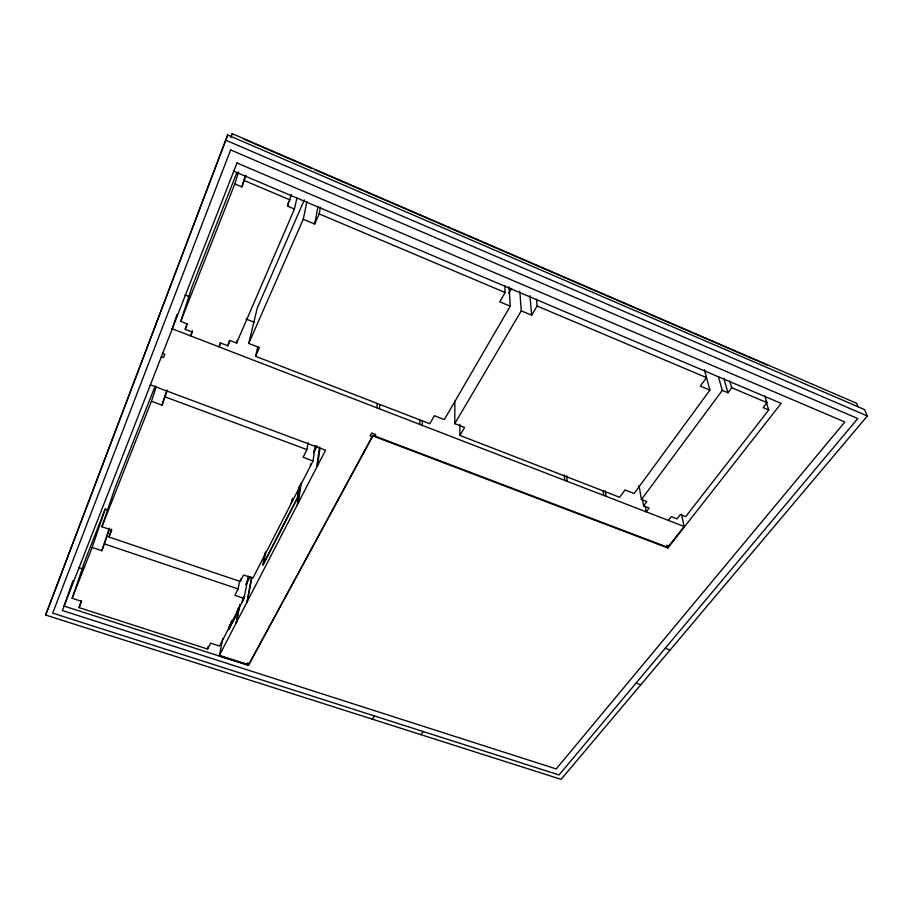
<?xml version="1.0" encoding="UTF-8"?>
<svg xmlns="http://www.w3.org/2000/svg" width="913" height="913" viewBox="0 0 913 913"><rect width="100%" height="100%" fill="white"/><g stroke="black" fill="none" stroke-linecap="round" stroke-linejoin="round"><path stroke-width="1.37" d="M704.322 369.582L709.926 390.125L634.136 493.488L625.017 489.939L619.676 497.288L459.867 435.41L464.603 427.478L454.765 423.655L454.879 400.933M422.263 425.355L422.434 421.087M419.729 424.385L419.912 420.128M379.409 408.807L379.762 404.585M376.818 407.814L377.195 403.58M372.858 435.923L372.915 435.284L667.78 547.309L667.905 547.983L372.858 435.923L248.37 665.383L64.081 606.084L72.937 580.6M316.617 467.49L319.539 447.039M317.484 465.824L320.007 448.112M111.58 529.095L108.978 537.015L240.302 581.513L243.6 574.985L252.89 578.157L313.011 460.962L315.27 445.715M310.352 466.144L310.671 463.998M313.011 460.962L303.093 457.287L306.973 449.607L308.046 442.702M299.213 486.503L297.455 497.653L263.343 563.88L265.478 551.954M299.555 486.332L297.786 497.562L262.773 565.501L264.941 553.426M297.296 504.821L300.548 484.107M298.129 503.223L301.358 482.509M291.27 503.348L291.943 499.217M292.491 500.963L292.925 498.27M248.37 665.383L372.915 435.284M306.916 201.693L303.264 219.246L314.665 224.039L319.185 213.904L320.452 207.183M246.932 602.169L251.623 577.142M247.355 601.336L251.703 578.112M242.116 602.158L242.641 599.464M314.665 224.039L318.044 206.406M242.858 600.731L243.634 596.668M81.303 600.891L79.066 607.601L207.639 649.063L210.641 643.14L219.565 646.027L244.045 598.426L248.29 576.149M236.045 623.202L239.229 606.746M236.467 622.392L239.971 604.258M237.289 610.888L236.764 613.582L229.083 628.498L229.893 624.446M237.973 608.286L236.935 613.639L228.672 629.708L229.471 625.679M240.302 581.513L240.849 578.739M230.555 624.652L231.092 621.936M231.263 623.259L231.799 620.555M244.045 598.426L234.858 595.344L238.099 588.942L239.742 580.611M222.761 638.758L219.268 656.025L248.564 665.029M207.639 649.063L208.221 646.347M220.181 342.877L219.086 346.894L220.706 343.037L227.862 345.81L230.11 340.549L236.581 343.06L294.443 209.043L296.885 198.053M509.077 286.819L510.241 306.22L444.323 419.592L434.394 415.723L429.783 423.758L255.594 356.321L257.797 346.746M294.443 209.043L287.527 206.133L291.43 194.503M287.527 206.133L288.485 202.024M255.594 356.321L259.486 347.625L248.735 343.448L257.238 308.16L304.337 199.879M236.581 343.06L237.266 340.389M227.862 345.81L229.266 340.469M238.613 171.815L234.824 183.912L241.888 186.891L245.152 176.106M241.888 186.891L246.008 175.228M192.358 330.609L190.703 335.938L192.278 332.035L185.213 329.296L186.903 324.012M156.34 386.439L151.455 401.241L162.023 405.144L166.737 390.319M162.023 405.144L167.444 390.25M185.213 329.296L187.348 323.932L180.74 321.365L191.913 287.173L236.787 172.74M79.066 607.601L81.577 601.347L72.138 598.289L92.145 547.458L101.879 550.722L109.32 528.205M101.879 550.722L109.4 529.403M172.032 329.41L177.088 314.277M108.978 537.015L111.763 530.111L101.902 526.755L114.787 488.615L155.164 385.971M150.154 385.491L150.36 384.864L325.564 450.2L219.417 655.34L248.484 664.698M92.145 547.458L105.2 509.089L107.882 510.013M230.886 137.372L232.164 133.652L856.656 403.318L858.254 407.095M72.138 598.289L85.445 559.441L105.2 509.089M45.65 615.031L227.702 135.021L864.611 409.606L867.35 415.986L561.096 779.348L45.65 615.031L227.702 135.021M231.149 136.311L232.164 133.652M180.74 321.365L234.824 183.912M101.902 526.755L151.455 401.241M248.735 343.448L303.264 219.246M245.848 584.411L249.546 577.164M313.49 452.038L316.663 445.806M246.248 584.16L250.094 576.617M313.616 452.757L316.845 446.434M246.738 664.139L247.366 662.986L249.112 663.546M374.901 436.037L375.757 434.462L371.785 432.945L370.085 436.094L372.07 436.848M504.741 285.643L505.117 292.514L499.776 301.815L510.241 306.22M508.803 293.301L511.634 288.382M454.765 423.655L521.266 310.854L519.839 291.384M521.266 310.854L531.64 315.202L537.106 306.038L536.467 299.099M372.242 719.147L374.364 715.929M420.939 734.668L423.153 731.53M645.297 506.532L646.256 511.862L649.109 508.062L643.619 505.939L646.861 501.579L641.44 499.479L722.286 390.376L718.508 377.08M722.286 390.376L727.981 392.773L731.735 387.751L729.772 381.109M668.419 520.421L671.306 516.655L677.035 518.881L680.345 514.601L685.663 516.667L768.769 409.948L765.676 400.556M764.797 395.968L767 402.667L763.177 407.597L768.769 409.948M666.034 546.647L667.106 545.278L668.852 545.94M667.78 547.309L684.088 526.47L172.237 328.806M667.905 547.983L781.14 403.398L233.751 171.256M78.94 567.624L82.992 568.97M104.607 543.954L238.099 588.942M636.019 683.118L640.8 684.784M665.246 648.241L670.131 649.988M165.321 396.961L306.973 449.607M162.64 353.399L164.808 354.221L163.461 357.679L161.293 356.857M185.031 294.979L189.002 296.554M246.076 319.048L254.031 322.186M709.926 390.125L700.362 386.096L706.502 377.64L537.106 306.038M244.387 180.591L290.163 199.958M731.735 387.751L767 402.667M319.185 213.904L505.117 292.514M225.876 140.248L867.35 415.986M244.045 139.187L311.995 168.517M314.608 169.647L768.107 365.44M723.735 378.13L727.981 392.773M681.509 514.281L684.225 527.143M642.387 498.966L643.619 505.939M638.997 485.568L641.44 499.479M605.251 490.76L606.049 496.341M603.162 491.285L603.744 495.451M566.585 475.81L567.178 481.322M564.257 474.874L564.827 480.421M529.974 295.686L531.64 315.202M459.867 424.408L459.867 435.41M230.612 149.926L52.703 613.125L559.03 774.954L857.798 418.531L230.612 149.926M236.981 162.959L62.346 610.523L556.2 768.929L844.845 421.977L236.981 162.959"/></g></svg>
